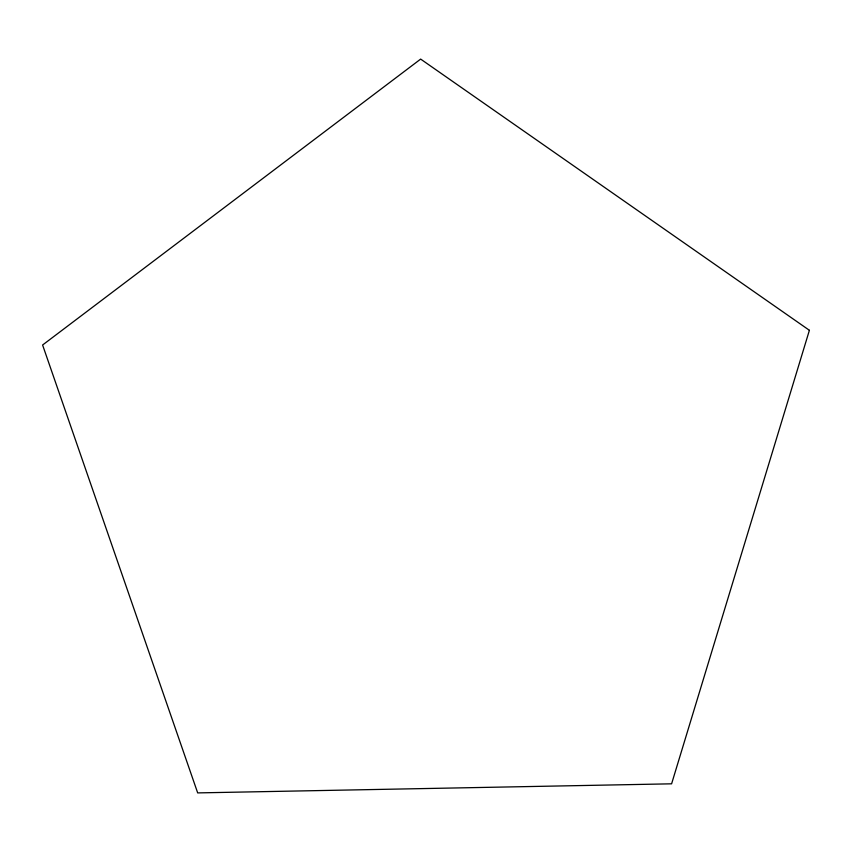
<?xml version="1.0" encoding="UTF-8"?>
<svg xmlns="http://www.w3.org/2000/svg" width="852" height="852" viewBox="0 0 852 852"><rect width="100%" height="100%" fill="white"/><g stroke="black" fill="none" stroke-linecap="round" stroke-linejoin="round"><path stroke-width="1.28" d="M809.4 330.299L671.6 783.819L197.685 792.903L42.6 345.007L420.654 59.097L809.4 330.299"/></g></svg>
